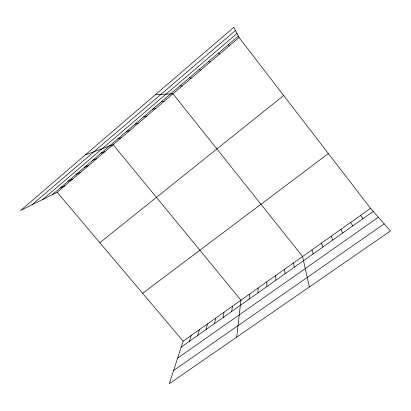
<?xml version="1.0" encoding="UTF-8"?>
<svg xmlns="http://www.w3.org/2000/svg" width="411" height="411" viewBox="0 0 411 411"><rect width="100%" height="100%" fill="white"/><g stroke="black" fill="none" stroke-linecap="round" stroke-linejoin="round"><path stroke-width="0.62" d="M257.974 292.884L258.149 288.013M249.123 299.136L249.508 294.137M236.685 337.154L240.944 300.21L113.138 144.682L85.277 154.911M231.665 311.466L232.456 306.226M223.06 317.549L224.052 312.185M214.532 323.57L215.718 318.093M206.086 329.54L207.463 323.95M197.717 335.453L199.278 329.75M189.42 341.31L191.166 335.499M370.532 208.331L183.131 341.197L169.291 383.699L390.45 230.946L370.532 208.331L239.038 37.519L233.813 27.301L20.55 210.524L57.206 192.297L239.038 37.519M31.955 204.853L235.462 30.522M42.646 199.535L236.988 33.507M52.13 194.819L238.329 36.127M99.832 242.701L283.672 95.496M142.632 293.31L328.363 153.55M181.205 347.115L373.265 211.434M177.614 358.14L378.392 217.249M173.581 370.532L384.203 223.856M60.063 188.058L64.974 185.685M68.072 181.23L72.814 179.011M76.163 174.341L80.726 172.276M84.327 167.38L88.714 165.474M92.573 160.352L96.78 158.61M100.895 153.257L104.923 151.68M117.793 138.856L121.44 137.623M126.362 131.551L129.814 130.493M135.024 124.173L138.276 123.29M143.768 116.719L146.814 116.02M152.599 109.192L155.44 108.679M161.518 101.589L164.148 101.265M155.337 94.725L172.944 93.78L302.588 256.505L309.36 286.955M179.91 85.914L182.094 85.986M189.389 77.833L191.341 78.116M198.97 69.67L200.686 70.163M208.654 61.419L210.124 62.128M218.436 53.076L219.664 54.011M57.206 192.297L183.131 341.197M228.331 44.645L229.302 45.806M360.534 215.421L362.995 218.688M350.634 222.438L352.828 225.87M340.837 229.389L342.764 232.98M331.132 236.268L332.807 240.014M321.525 243.081L322.948 246.98M312.011 249.826L313.187 253.875M293.536 262.922L294.24 267.263M284.561 269.282L285.039 273.762M275.678 275.586L275.93 280.194M266.873 281.828L266.909 286.57"/></g></svg>
